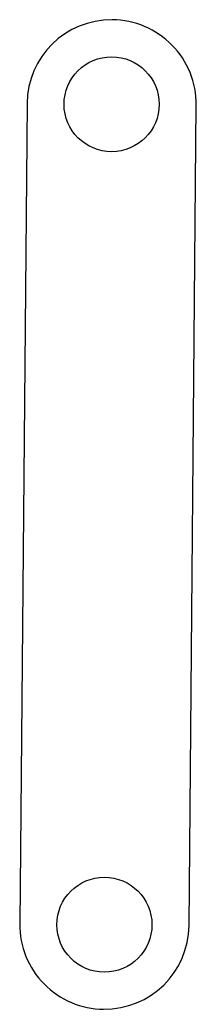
# Model space of a CAD drawing. Header units: inches. Extents: x 0 to 2.1, y 0 to 11.7.
import ezdxf

# ---------------------------------------------------------------- set-up
doc = ezdxf.new("R2010")
doc.units = ezdxf.units.IN

msp = doc.modelspace()

# ---------------------------------------------------------------- linework, layer by layer
at = {"layer": 'DXFWIZ_CLOSED'}
msp.add_lwpolyline([(0.085, 10.721), (0, 1.009, 0.414214), (0.991, 0, 0.414213), (2, 0.991), (2.085, 10.704, 0.414214), (1.093, 11.713, 0.414213)], format="xyb", close=True, dxfattribs=at)
for centre in [(1.085, 10.713), (1, 1)]:
    msp.add_circle(centre, 0.562, dxfattribs=at)

doc.saveas('drawing.dxf')
